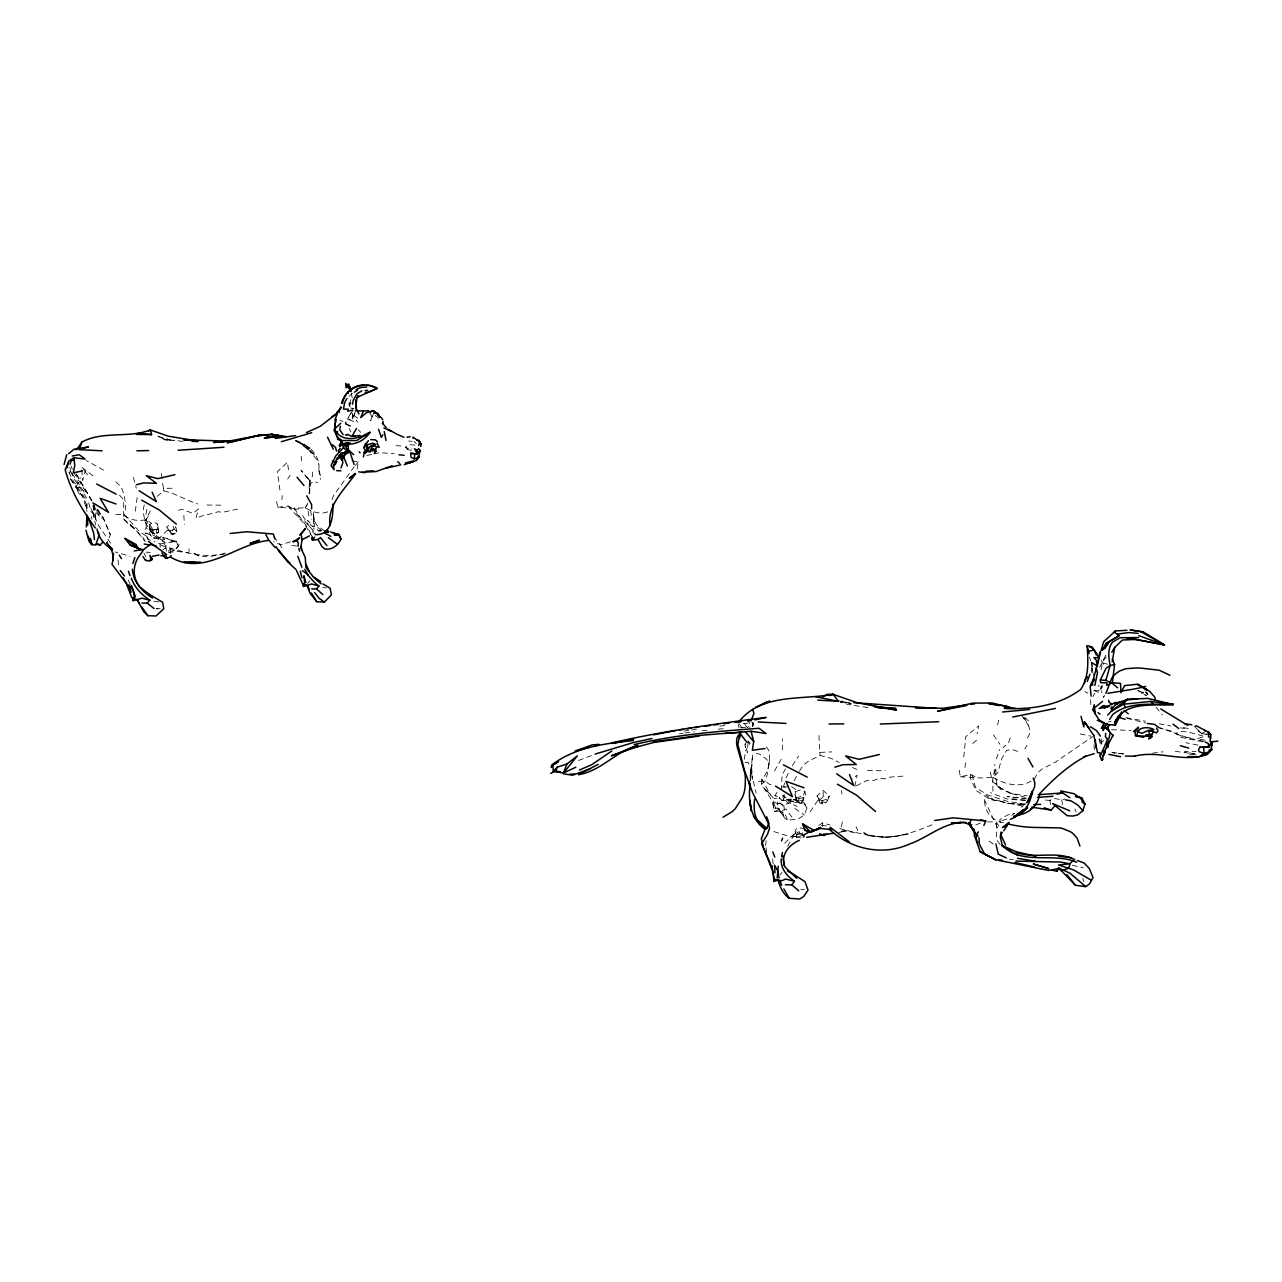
<?xml version="1.0" encoding="UTF-8"?>
<svg xmlns="http://www.w3.org/2000/svg" width="1282" height="1282" viewBox="0 0 1282 1282"><rect width="100%" height="100%" fill="white"/><g stroke="black" fill="none" stroke-linecap="round" stroke-linejoin="round"><path stroke-width="0.75" stroke-dasharray="5 3.75" d="M348.992 405.336L349.008 402.42M750.098 780.353L752.55 754.569L751.332 772.629L751.621 766.219L752.374 779.232L751.332 772.742L756.188 793.061M309.17 493.842L309.972 479.805L312.407 476.295L312.439 471.744M153.984 538.071L162.926 537.382L164.368 539.337L153.984 538.071L150.603 535.043L145.715 533.104L145.763 527.896M156.308 533.072L158.712 532.206L157.606 524.05L154.882 522.623L151.58 523.473L149.738 524.37L149.353 526.71L152.991 533.376L157.221 533.713L158.712 532.206L157.606 524.05M160.09 547.222L160.122 543.985L154.064 541.485M170.49 553.584L170.57 548.808L165.747 547.783L162.734 549.898M782.292 750.082L782.549 738.881M777.036 792.388L774.921 795.625L778.879 797.164L781.587 800.192L791.25 799.023L793.205 800.272L788.077 800L793.254 799.295L802.66 801.987L804.471 802.965L807.035 807.9L804.263 815.015L798.51 818.829L787.693 820.272L784.68 818.044L777.821 808.093L777.373 801.923M959.224 770.178L960.33 776.764L970.458 774.552L970.362 778.174L975.987 790.449L990.024 799.407L1022.459 806.041M827.483 800.641L829.31 796.01L823.108 790.401L817.083 795.85L818.445 799.423L819.999 802.981L822.435 803.974L825.768 802.772L827.483 800.641L823.22 796.763L823.108 790.401M796.106 799.872L795.064 791.699L801.346 789.696L804.824 791.507L805.801 794.952L802.099 802.003L798.926 802.692L796.106 799.872L796.41 795.561L795.064 791.699M750.483 780.594L751.188 767.357L750.21 779.744M992.909 791.138L992.765 777.261L996.242 767.662L995.521 777.052L997.524 786.219L1001.29 789.936M796.843 801.506L796.202 797.564M309.25 483.731L309.202 492.673M752.582 726.59L752.822 722.695L741.669 723.785M801.042 837.915L796.619 837.322L795.048 831.024L796.122 829.005L799.119 827.675L803.814 828.589M352.566 414.022L352.181 419.663L353.96 421.682L347.47 419.134L351.813 411.362M791.907 817.131L785.978 808.974L781.908 810.737L774.745 811.57L771.844 800.513L761.524 784.135L761.861 779.152C769.264 771.588 770.37 760.306 768.783 750.371L765.45 745.547M747.999 742.983L747.294 752.614L745.483 743.336M796.619 837.322L796.507 834.454M796.394 836.233L797.276 833.028L796.122 829.005M777.821 808.093L783.735 815.576L781.908 810.737L777.821 808.093L773.35 808.301L773.927 798.526L770.61 795L761.861 779.152M798.926 802.692L798.862 798.622L795.866 796.923L794.76 794.536M313.305 523.953L313.465 512.624M1101.559 738.929L1101.254 747.374M752.646 726.638L752.999 722.872M773.35 808.301L774.136 800.224M963.727 757.053L965.795 736.685L978.615 725.884L977.076 733.833M993.871 774.392L994.912 764.264M1091.511 672.489L1091.976 667.954M69.917 473.138L70.686 465.638M797.132 834.838L799.215 833.925L799.119 827.675M281.88 499.627L282.296 495.589M354.954 413.541L352.181 419.663L347.47 419.134L352.822 410.272L350.947 407.836L353.752 408.557L350.499 408.045M765.626 845.751L766.316 839.277M135.315 511.197L137.27 496.551M802.099 802.003L803.477 797.628L805.801 794.952M800.08 800.849L803.702 800.16L803.317 795.417L804.824 791.507M964.945 767.597L965.554 762.854M144.209 504.932C141.789 514.707 145.651 524.899 151.613 532.671L160.202 538.136L164.368 539.337M744.313 759.329L745.755 749.89M804.086 835.832L802.436 834.55L802.708 832.739M768.655 765.274L769.617 759.072M151.388 536.405L146.148 526.854L146.372 519.37L152.318 534.626L167.141 543.36M149.738 524.37L152.173 528.168L152.991 533.376M145.988 514.338L147.366 505.861M841.489 826.762L842.611 819.967M351.845 460.847L358.335 461.873L356.893 470.414M145.683 523.713L146.533 518.729L151.548 507.993M350.803 399.647L348.864 407.788M1101.126 669.653L1101.927 665.759L1100.885 662.586M996.354 758.912L999.607 749.537M1102.167 684.957L1098.85 692.488L1092.296 689.876L1098.978 690.886L1098.866 685.069M997.54 724.987L998.726 720.196M783.542 786.876L784.552 783.078M92.929 475.782L81.519 467.081L85.093 471.439L82.705 480.446L81.679 468.988M854.854 786.459L857.145 775.225L851.44 779.248M97.897 509.899L103.249 517.928L110.364 534.674L106.582 543.776M309.956 486.471L311.093 482.961L314.09 481.599L317.648 482.609M355.707 410.224L353.175 417.563L352.149 413.141M332.07 499.547L333.336 495.894L354.233 466.712M1010.2 737.871L1008.517 742.647L1003.021 747.823M373.975 412.179L370.674 420.8L372.133 416.698L371.78 412.964M1099.652 667.457L1106.126 654.429M79.596 494.451L75.782 487.593L80.349 477.721M1034.334 779.36L1037.779 772.613L1041.833 769.232L1055.727 761.893L1092.761 736.541M350.931 402.644L349.233 406.186L351.46 407.323M786.042 777.934L789.552 770.803M787.613 846.28L795.385 832.595L795.048 831.024M781.283 759.136L772.806 773.959M1092.969 696.639L1094.62 693.306M1027.411 737.887C1032.747 731.285 1027.892 722.92 1023.405 717.375M794.055 780.85L796.699 776.027M785.513 768.912L782.132 774.889L781.395 789.504M276.527 501.583L277.906 507.303L292.841 508.345L305.196 507.72L307.776 503.201M773.863 802.035L777.934 803.878L779.696 800.865M799.407 771.267L803.205 765.114L809.23 760.755L820.208 755.467L831.137 758.335L839.197 762.518M1024.783 748.928L1027.09 745.243M1102.712 686.479L1101.27 688.771L1100.998 685.437M148.263 516.63L143.792 522.207L146.533 518.729M792.34 765.642L798.51 756.092M287.649 479.067L290.229 475.205M810.08 811.907L818.445 799.423L821.97 800.849L826.81 799.103L829.31 796.01M162.926 537.382L176.019 541.325L178.422 545.795L174.544 551.18L164.16 544.626M157.974 539.578L167.477 530.075L172.733 534.69L176.884 531.838L175.762 526.822L173.743 529.482L169.737 530.972L167.477 530.075L166.692 527.206L168.663 525.396M414.919 445.191L408.75 444.533L405.449 447.178L407.772 449.597L412.099 448.956M308.93 515.909L307.904 510.236L305.196 507.72L307.279 505.012M1104.395 695.597L1103.273 697.376A80.029 44.774 -4.5 0 0 1104.235 695.966M176.115 548.6L179.752 544.017M1025.071 803.654L1019.959 808.974M1106.238 657.025L1101.735 662.554L1107.616 664.22M307.568 583.486L309.811 580.794M355.258 465.494L358.335 461.873M780.017 874.821L782.1 872.417M825.768 802.772L823.188 801.923L819.999 802.981L819.07 800.529L823.22 796.763M784.648 843.268L795.385 832.595L801.795 833.444M168.214 551.324L170.57 548.808M149.914 528.569L152.141 529.883L156.051 529.049L158.199 526.87M349.121 396.394L352.454 393.27M175.506 533.649L171.179 534.065L170.634 532.078L174.096 528.889L172.237 523.905M960.33 776.764L982.332 778.046L992.765 777.261L997.717 772.918L1001.691 758.832L1006.514 750.419L1011.851 749.489L1017.828 751.364M761.524 784.135L765.146 780.962L766.876 776.347L768.96 763.383L766.812 759.377L759.665 754.169L756.428 753.335M972.75 743.528L977.365 739.522M1103.818 740.451L1101.206 742.695L1102.296 745.291L1099.539 738.64M157.045 496.374L163.904 490.942C175.938 493.41 186.05 500.477 197.7 503.874M1011.77 815.368L1014.495 813.365L1008.069 814.743L999.864 819.551L1000.569 824.951M818.861 825.464L822.355 822.932L829.887 824.903M747.39 727.535L748.64 726.654M779.392 808.974L774.745 811.57L775.834 808.413L773.27 802.388M1195.417 727.391L1201.506 733.641L1206.17 731.061M1031.145 781.058C1019.03 788.334 1004.11 783.975 992.765 777.261M807.035 807.9L802.66 801.987L799.455 803.686L804.471 802.965M796.298 797.917L800.625 796.539L803.029 797.773M152.879 530.476L156.42 529.274L158.295 530.267M856.344 785.802L867.225 780.401L873.955 780.418L879.468 778.03L884.436 778.895L890.317 777.1L904.868 775.979M980.361 822.996L974.08 825.72L968.775 822.948M839.037 832.451L847.322 830.576L869.629 835.64L887.897 837.402L908.265 833.973C893.714 837.483 877.721 839.117 863.78 833.028L869.1 835.88L887.897 837.402M578.551 760.45L595.136 754.201M777.934 803.878L779.632 803.381L783.815 805.08L788.718 803.173L802.66 801.987M169.448 552.093L175.794 549.641C192.364 554.705 210.28 558.119 227.186 552.574M931.918 824.791C915.957 831.585 899.291 837.418 881.728 837.21M1202.692 741.829L1180.546 737.294L1175.45 733.336L1182.324 731.429L1189.183 732.198L1204.599 736.509L1197.132 738.72L1205.657 740.355M1006.658 819.054L1001.579 820.736L999.864 819.551M803.974 834.854L799.055 836.569L790.513 836.809L772.549 831.185M784.424 787.645L788.75 786.154M841.681 831.217L843.652 830.624L858.828 833.46M1108.209 722.054L1111.206 721.157M1054.461 798.462L1061.656 799.792L1064.797 798.926M327.727 511.871C319.939 514.867 311.959 511.63 305.196 507.72M224.398 554.08L208.245 556.676L198.63 555.971L194.063 553.552L195.906 554.449M160.122 543.985L176.019 541.325L178.422 545.795M290.549 541.805L280.518 544.866L273.659 541.549M366.812 455.495L372.068 454.341M373.815 453.956L379.087 452.802L394.071 453.443M745.146 762.79L747.951 762.181L749.425 765.034M798.862 798.622L803.477 797.628M841.521 831.81L847.322 830.576L836.265 827.691M1145.034 695.629L1146.909 695.261L1140.868 693.562L1143.368 692.985L1142.182 692.104L1146.124 693.786M302.616 515.556L309.587 526.742L312.215 529.21L314.459 528.777M115.861 481.808L121.149 486.888C124.931 495.637 126.453 505.541 124.642 514.995L139.209 531.373L146.885 536.405L149.257 535.956M178.519 510.156L182.525 509.451L192.941 513.409L198.422 508.97L195.954 518.232C203.245 514.819 210.889 514.435 218.148 511.694L222.187 512.367L237.523 509.146M781.876 787.1L785.209 786.523M298.69 508.874L294.283 509.579L299.299 517.447M679.46 733.849L683.162 733.256M683.851 731.061L689.636 730.195M691.559 729.907L697.344 729.041M1152.534 753.159L1163.078 751.813M685.005 732.967L694.636 731.718M719.683 726.157L725.259 725.452M277.906 507.303L288.001 506.053L292.841 508.345M313.321 514.515L314.523 526.325L312.92 526.149L307.504 520.3L311.43 525.844L315.725 527.847L318.689 530.94L322.103 530.54M773.927 798.526L777.084 798.157M702.183 730.772L709.299 730.019M176.019 541.325L171.003 541.805L176.724 541.789M718.257 729.138L723.801 728.689M1189.359 754.778L1196.202 754.233L1184.6 751.749L1196.074 751.46M758.447 781.395L765.146 780.962L768.928 784.023L774.376 785.738M740.659 727.551L750.21 727.054M818.974 735.467L819.631 752.406L831.906 751.893M75.782 487.593L80.67 487.4L83.202 490.317M162.542 483.362L163.583 488.426L174.352 488.17M168.471 552.734L176.531 551.276L188.406 552.846L186.563 552.526M182.877 441.361L165.202 439.518L157.798 436.184L171.484 440.319L164.801 439.79L157.798 436.184M987.412 821.922L996.29 821.938L1000.281 828.669M1111.542 729.714L1131.093 730.468M207.027 505.044L222.026 505.188M867.433 770.594L885.205 770.786M1009.559 859.293L1013.437 859.389M160.026 608.613L156.276 608.485L160.522 611.097M395.994 445.687L403.59 446.152M867.946 707.536L847.562 704.443L838.941 700.677M849.998 702.52L840.335 702.135L851.344 703.946L839.005 700.244M1210.753 734.65L1201.506 733.641L1197.18 728.945M164.801 439.79L174.384 440.223M318.689 530.94L321.077 531.052M115.733 514.386L123.232 514.787C129.45 520.123 138.52 521.534 146.356 519.579L151.58 523.473M1010.184 803.51L1024.847 804.519L1005.777 803.061L1010.184 803.51L993.726 799.952L985.554 794.984M291.767 545.555L299.347 546.148M793.558 836.313L801.01 836.89M408.734 441.056L412.051 441.328M1011.77 798.782L1025.087 799.968M1025.552 800.657L1006.947 798.99L990.457 792.693M1026.497 798.622L1006.963 796.555L1025.552 798.638M1201.506 733.641L1207.051 734.249M781.587 800.192L793.911 801.731L791.25 799.023M1123.433 753.832L1112.391 752.614L1123.304 753.928M800.769 889.259L804.391 889.66M1203.862 741.3L1188.11 737.935L1160.306 727.823M821.393 825.368L828.845 826.265M1111.798 752.438L1123.08 753.848M1045.407 800.048L1052.041 800.577L1050.487 799.423L1050.038 800.673L1050.791 807.083M158.856 601.947L151.677 600.938M997.524 786.219L995.858 783.142L1000.841 788.19L1011.979 793.67L1027.267 795.802M1175.29 751.316L1196.202 754.233M1197.981 745.114L1185.818 742.711M322.647 587.348L326.461 587.941M1025.263 804.183L1006.979 801.218L987.829 795.016L975.586 787.613L971.548 773.254M150.315 552.638L146.725 552.013L148.007 556.164M1190.433 738.015L1182.597 736.653L1175.45 733.336M1126.029 717.616L1145.515 721.253M1159.168 723.817L1170.867 725.997M1180.626 727.823L1184.52 728.545M145.715 533.104L147.19 533.392M799.215 833.925L802.436 834.55M1183.366 727.551L1189.872 728.865M1080.245 733.945L1090.966 736.172M407.772 449.597L411.137 450.351M1127.086 718.353L1145.579 723.016M1072.297 865.238L1083.274 867.802M793.911 801.731L790.097 800.769L783.238 795.673L791.042 803.59L797.164 806.458M1158.447 727.711L1172.181 731.429M774.921 795.625L777.469 796.298M988.037 797.821L1004.848 802.308M1011.979 793.67L1026.802 797.741M121.373 553.696L129.979 556.468M115.14 551.965L117.928 552.75M161.083 545.411L175.794 549.641M1003.469 822.82C992.108 820.929 983.566 811.041 984.8 799.247M794.824 808.445L804.263 815.015M779.392 809.615L780.033 811.282L784.68 813.108L787.693 820.272M1137.487 690.533L1143.368 692.985L1138.336 690.678M167.621 538.873L173.551 541.389M793.254 799.295L798.814 801.667M852.466 767.533L856.905 769.424M970.458 774.552L977.044 777.597M296.142 440.543C308.417 444.742 320.019 454.725 318.962 468.747M339.938 420.063L342.951 421.522M295.549 440.655L298.61 442.162L295.02 440.399M316.093 534.257L313.129 532.783L312.215 529.21M1084.844 691.591L1087.985 693.161M379.071 418.349L373.927 414.487M405.449 447.178L408.461 448.7M295.357 440.72L308.786 448.892L315.276 455.703L300.421 443.444L308.786 448.892L305.949 446.697L317.263 460.174L318.946 464.453M1010.264 793.542L1000.665 788.142L992.54 781.635L990.201 771.347M162.269 541.036L165.266 542.783M103.666 470.173L86.263 460.558M863.908 832.595L869.1 835.88M989.063 841.2L994.063 844.405M353.415 415.304L358.063 418.397M786.411 801.635L788.718 803.173M194.944 553.504L198.63 555.971M791.603 786.651L797.228 790.609M174.096 528.889L176.884 531.838M169.737 530.972L172.733 534.69M1198.045 730.788L1200.641 732.679M288.001 506.053L304.379 523.905L312.375 536.966M150.315 540.491L147.686 538.376L145.042 532.815M123.425 518.809L135.78 529.354L129.658 525.251L123.425 518.809L123.729 504.195L122.367 498.281L118.457 494.051M317.84 527.431L321.67 530.652M324.634 531.052L317.071 525.428L313.737 520.059L314.186 521.71L314.01 516.069M1024.671 717.567L1028.629 720.997L1025.151 717.904M166.692 527.206L170.634 532.078M145.315 541.421L142.655 537.046L128.889 523.649M747.727 740.884L750.339 743.336M414.118 441.312L416.265 443.732M783.11 806.106L779.873 802.949L779.248 797.42M358.175 429.758L360.771 432.371M747.262 727.519L743.448 722.279M313.625 531.213L302.504 518.409M1145.771 692.312L1147.807 694.62L1146.973 691.799M138.007 532.671L144.754 541.116M273.595 536.821L280.518 544.866L282.649 551.404M1156.011 707.279L1162.502 714.907M149.353 526.71L151.901 529.819M152.141 529.883L154.529 534.29M817.083 795.85L819.887 800.785M739.169 724.042L742.15 727.936M1145.755 691.927L1147.807 694.62L1145.275 690.389M356.124 420.015L357.662 422.163M1000.152 844.662L996.739 839.886L996.29 821.938M85.093 471.439L87.496 474.805M96.951 509.098L103.249 517.928L110.364 534.674M780.033 811.282L784.68 818.044M70.59 479.164L83.17 497.608L87.032 511.358M993.486 734.874L999.944 744.345M70.43 478.683L83.907 498.442L87.545 507.015M1021.61 715.212L1028.26 725.131M85.173 498.602L71.952 478.875L67.626 469.388M369.536 412.756L372.133 416.698L370.434 412.051M71.984 473.154L85.173 493.81M86.663 498.041L73.715 478.218L68.94 467.289M110.685 543.248L98.137 524.755L90.621 507.576M1145.996 691.799L1147.807 694.62M92.48 502.656L100.14 517.095L94.131 510.557L93.137 505.813M73.747 472.497L86.647 493.25M1100.95 660.118L1104.523 665.807M76.231 474.228L91.711 501.118M76.151 473.683L92.801 501.935M149.433 528.969L151.613 532.671M747.278 719.186L750.723 725.404M143.904 553.023L146.004 556.885M97.817 510.204L102.239 518.857M349.281 428.508L350.964 431.954M310.869 534.306C306.831 523.393 296.943 515.989 293.386 504.98M795.866 796.923L796.987 799.247M984.256 799.551L998.181 829.23M128.248 580.105L130.299 584.48M795.385 832.595L796.747 835.576M856.039 826.73L857.818 830.608M1074.877 809.07L1076.223 812.035M821.97 800.849L822.435 803.974M748.143 741.06L749.601 744.489M754.024 725.532L752.822 722.695L753.896 726.557M94.243 516.021L92.096 510.204L95.669 524.963M70.959 465.879L72.353 469.196M1082.713 878.186L1083.931 881.567M146.885 536.405L148.087 539.898M94.163 505.188L95.781 510.268M91.198 516.486L92.048 519.226M1092.312 670.502L1091.783 667.858L1093.931 675.39M88.682 502.8L91.359 512.447M1099.011 739.169L1101.046 746.541M1089.588 657.009L1090.597 660.791M133.408 477.481L136.277 488.154M320.452 475.574L318.545 468.347L320.468 479.404M157.221 533.713L156.051 529.049M165.747 547.783L166.612 551.164M310.725 510.444L311.734 519.242M1091.783 667.858L1092.873 672.842M92.977 505.909L96.15 520.668L94.067 506.454M782.725 795.096L783.847 800.465M157.75 527.944L158.151 529.947M1061.656 799.792L1062.698 804.936M819.631 752.406L820.208 755.467M351.348 393.205L352.213 397.885M784.071 794.487L784.76 798.285M738.464 724.49L739.057 727.968M744.874 744.073L745.419 747.614L745.387 743.768M765.915 847.642L766.78 853.315M86.391 506.182L86.198 504.98L86.888 511.742M841.457 790.449L841.97 794.151M288.498 469.837L287.456 462.273L277.441 471.632L279.957 490.397M117.944 559.865L118.954 567.445M301.094 456.248L301.703 460.879M772.533 859.004L773.286 864.837M163.583 488.426L163.904 490.942M783.815 805.08L784.68 813.108M161.532 473.587L162.141 479.452M309.972 479.805L309.715 494.772M822.355 822.932L822.691 826.65M1093.979 744.922L1094.379 750.419M818.926 798.269L819.07 800.529M188.967 548.84L189.111 551.532M183.871 515.38L184.32 524.386M1090.629 699.748L1090.87 706.638M1101.751 690.613L1101.767 692.52M87.048 503.746L87.048 511.486M750.611 772.405L750.098 776.459L752.069 764.088L750.611 772.405M303.802 444.614L298.914 441.857L310.116 448.347L303.802 444.614M770.081 794.087L764.104 788.222L770.081 794.087M308.433 478.955L300.998 470.222L310.148 481.535L308.433 478.955"/><path stroke-width="1.5" d="M782.949 856.056L784.087 865.494M750.162 783.494C748.079 800.24 750.002 818.829 765.017 829.294L761.3 838.765L763.479 846.953M1119.394 702.392L1114.891 702.616L1115.516 705.084M754.681 799.183C752.903 810.304 754.954 823.781 766.748 828.476L768.88 822.579M382.998 423.829L383.078 421.441M298.129 546.244L298.257 542.799L296.895 540.732L292.825 541.789L299.684 537.815L296.895 540.732M749.345 781.475L750.002 789.872L749.473 783.158M1211.923 745.243L1212.051 742.743L1209.984 741.349M86.968 515.124L86.327 526.934M777.196 878.042L778.238 866.167M345.755 422.211L345.659 423.861L350.146 426.041M739.874 737.743L740.243 731.605M772.79 873.843L772.052 865.751M336.092 432.194L335.964 434.021L338.416 438.797L340.579 440.255L340.948 442.755C351.556 446.825 363.992 441.809 369.953 432.371C360.514 437.867 346.06 442.482 337.278 433.396L337.567 431.425M412.932 438.156L413.012 437.21L417.884 440.511M1105.725 733.384L1105.404 736.717L1107.552 739.474L1100.212 756.188L1101.591 760.306L1104.731 752.117L1103.93 754.89M414.262 458.828L414.775 453.956L410.641 453.299L411.089 457.353L414.262 458.828L417.419 457.786L419.102 454.79L420.224 450.543L418.669 448.716L417.003 450.19L417.307 453.732L414.775 453.956L417.307 453.732L420.224 450.543L417.836 452.61M334.842 426.281L334.378 430.656L335.932 434.005L334.842 426.281L335.852 419.022L334.378 430.656L335.788 432.082M1107.103 743.256L1106.59 747.839L1113.129 734.971M112.736 560.442L113.553 553.343M1112.263 658.74L1114.555 664.541L1112.343 683.338L1105.837 680.422L1100.325 679.925L1100.741 682.649L1106.831 682.841L1106.751 685.437L1110.677 683.418M1209.391 744.778L1212.051 742.743L1211.426 747.871L1209.359 751.717L1204.119 753.351L1199.167 751.733L1198.462 749.714L1200.497 746.621M340.339 426.217L339.874 429.967L343.095 434.646M1210.16 735.996L1210.224 740.499M785.369 884.772L791.811 884.852L794.503 881.215L785.513 879.051L781.828 880.75L778.062 880.029L773.879 881.423C774.392 867.802 766.283 856.072 761.604 843.86L767.437 834.358L769.537 828.509L768.671 823.877L752.742 793.013L744.377 770.162L737.887 744.505L739.938 733.192L747.053 742.582M1089.075 728.176L1084.46 721.878L1083.803 726.926L1081.014 716.285M311.718 588.951L316.574 588.919L318.946 586.002L311.67 583.951L303.417 586.451L303.818 583.518M1092.12 666.592L1091.527 662.473L1097.552 666.079L1096.126 660.038L1093.899 657.57L1099.331 657.826L1094.075 650.15L1089.844 646.08L1087.152 645.84C1088.049 661.063 1089.363 676.207 1080.758 689.428C1059.012 705.677 1030.872 709.747 1004.335 708.465M1052.202 870.206L1056.993 871.279L1057.346 868.843L1048.564 870.446L995.649 859.757L980.233 851.745L976.403 841.12L976.227 834.903L968.775 822.948L974.48 830.864L973.967 831.585L969.641 824.39M1001.034 832.018L1000.313 837.034L1002.268 845.271C1022.01 866.023 1052.971 851.889 1076.656 862.257M810.32 832.355L813.397 830.095L802.58 823.893L804.92 830.127L810.32 832.355L820.336 827.499L820.528 828.428L832.098 829.694L829.182 829.166C850.751 849.261 882.401 856.328 909.611 844.005C928.537 837.418 944.994 821.105 965.955 822.531M653.211 741.941L698.514 735.483L751.092 731.285L753.72 741.573L752.358 750.242L764.953 748.576M363.431 456.889L364.232 451.761L365.274 453.395L366.396 451.376L367.053 444.806L372.918 443.203L375.77 444.469L371.524 445.415L368.03 448.299L368.094 449.918L368.992 448.299M1130.788 630.071L1143.24 631.93L1164.473 644.926L1135.74 639.462L1122.407 640.006L1114.683 647.378L1112.215 661.736M309.571 535.844L302.103 539.674L300.725 547.686L305.276 557.558L305.901 567.413L313.433 577.012L321.205 583.855M364.473 447.931L365.899 443.284L363.751 447.514L365.658 451.649L365.274 453.395M1106.895 723.529L1105.212 727.07L1110.132 732.439L1109.138 738.047L1107.552 739.474M64.1 464.485L66.664 454.677M1099.924 651.945L1097.072 666.4M342.566 403.397C344.554 388.013 364.296 380.45 377.212 388.35L356.348 397.724M781.571 856.713L782.389 852.546M1084.364 683.498L1085.037 680.053L1087.505 676.88M141.998 603.117L147.19 603.085L149.834 600.168L141.917 598.197L133.184 600.681L133.777 597.765M352.47 404.215L353.319 400.112L356.877 393.862L361.764 390.898M315.18 534.578C331.493 535.78 333.336 515.909 332.855 504.098M1100.661 651.929L1093.097 680.149M418.733 445.623L419.695 441.633L418.461 440.079M339.842 457.434L340.932 452.995L346.044 453.059L341.845 459.998L339.842 457.434L348.736 452.434L348.191 449.437M1089.972 674.236L1087.296 681.399M95.829 544.594L98.986 535.748L98.538 532.318M1095.309 713.994L1092.921 709.747L1094.203 704.747L1095.309 713.994L1099.139 720.083L1104.09 723.048L1101.398 728.48L1104.171 725.163L1103.033 730.548L1105.212 727.07L1107.295 728.641L1108.369 725.259M66.904 467.802L68.795 461.071L73.907 457.754L85.141 459.068L79.34 454.757L72.225 456.007M1105.837 680.422L1110.196 665.438C1108.545 657.794 1107.392 648.9 1112.391 642.218L1120.164 637.715L1138.528 637.571M1104.235 753.816L1105.276 750.21M334.762 464.773L335.435 462.482L333.48 465.799L334.073 469.725L331.044 465.59L335.628 456.12L343.528 447.546L342.55 444.261L339.602 446.713L342.102 442.835L339.233 445.367L342.102 441.104M1101.142 650.343L1103.674 641.753L1115.372 630.952L1126.926 630.295M1143.816 737.358L1136.605 735.884L1137.823 731.718L1140.259 728.961C1144.554 727.038 1149.858 727.231 1153.96 729.602L1148.111 730.452L1141.893 733.304L1137.823 731.718M1069.701 810.801L1052.634 803.574L1067.137 815.673L1072.585 816.057L1077.569 814.999L1082.905 810.657L1084.925 804.135L1081.848 797.949L1075.55 796.41L1081.848 797.949M969.785 823.525L970.939 819.807M79.692 447.979L81.904 442.018C103.089 430.672 128.296 438.428 150.363 429.967L168.343 436.2L197.925 441.04L183.47 439.694L234.157 441.345M132.879 563.519L134.85 557.59M1102.744 756.268L1106.687 746.493M70.013 464.164L71.087 461.055L74.292 459.309M333.48 465.799L337.246 457.898M1077.489 860.543L1084.171 863.058L1089.251 868.379L1093.065 877.641L1089.476 883.907L1085.758 886.631L1075.438 885.269L1058.74 867.93L1056.993 871.279M341.012 468.01L342.791 463.139L342.278 457.466M340.868 406.843L338.785 411.554M334.89 420.111L337.567 412.932L320.18 426.329L306.51 432.531M575.842 767.197L563.471 773.03L577.301 755.915L566.932 763.976L563.471 773.03L553.343 771.299L552.911 764.857L558.471 761.476L555.571 763.88M1094.844 685.485L1097.44 672.89L1096.254 667.778M781.523 840.848L782.581 838.188M1117.904 718.305L1115.228 725.035L1109.555 724.683M368.511 410.625L363.367 411.057L360.739 417.628L366.364 412.724L373.334 410.593L379.216 415.368M376.571 450.96L374.504 453.027L376.475 446.617L379.216 447.45L377.068 442.915M983.887 825.416L985.762 820.961L980.409 819.839M1006.691 826.073L1002.348 827.531L1009.222 822.259L1003.758 830.88M68.17 462.802L65.19 469.709C70.814 490.974 82.385 510.38 95.285 527.992M151.484 557.494L152.125 559.401L151.02 560.346L146.597 560.827L145.844 559.817M341.477 403.237C344.505 393.318 353.415 384.199 364.409 385.209M803.445 837.226L804.086 835.832M374.504 453.027L375.113 451.697M348.736 452.434L348.143 445.799L349.121 443.7M1121.638 712.023L1114.619 722.359L1115.228 725.035L1121.782 712.632M404.343 464.613L416.506 460.462L419.454 456.36M1100.325 679.925L1106.013 668.339L1110.196 665.438L1114.555 664.541M1030.071 797.035L1034.622 786.827L1034.798 782.677L1033.212 778.174M1120.26 715.901L1121.958 712.488M335.451 464.052L336.878 461.28M1032.555 792.661L1026.946 802.82L1032.347 791.074C1030.952 800.721 1026.722 811.202 1016.834 814.711L1023.677 809.455L1014.895 817.179L1010.264 819.406M1119.09 635.696L1106.062 643.324L1102.248 650.375L1109.122 641.929L1119.09 635.696L1114.202 632.074L1115.372 630.952M566.932 763.976L557.366 767.101L555.058 771.363L560.25 771.764M1151.749 734.426L1150.803 737.551L1148.784 738.736L1153.479 731.798L1156.476 732.887L1157.966 730.852L1156.492 728.08M1106.975 744.505L1109.299 740.339M382.821 434.758L381.315 437.418L378.575 429.294M352.262 435.784L356.492 428.492M335.724 427.948L340.804 423.156M346.989 398.446L344.826 402.099L343.416 409.102L348.239 409.182L347.694 411.169L352.742 410.144M1111.814 652.234L1114.683 647.378M1110.837 708.609L1111.975 706.719M78.859 447.017L81.904 442.018M312.023 537.767L312.423 540.171L318.064 539.498L322.054 546.821L324.859 549C331.99 550.202 338.304 545.347 340.932 538.953L339.249 534.882L333.512 532.767M1127.359 698.866L1123.529 704.219L1111.318 711.238L1107.696 715.084M370.37 451.969L366.396 451.376L372.886 450.639L373.975 448.988M1109.667 719.394L1112.744 714.459C1129.746 701.046 1153.031 704.763 1173.254 704.459L1147.438 698.353M552.911 764.857L551.228 767.469L551.885 764.841C575.314 747.198 604.96 743.448 633.244 740.579M1104.747 648.756L1109.122 641.929L1106.062 643.324M336.797 412.339L341.332 407.532M1114.619 722.359C1125.484 700.581 1153.479 706.206 1173.254 704.459L1161.812 702.744M365.674 444.566L368.367 440.639M1212.051 742.743L1208.734 747.31L1199.567 747.246M1000.553 834.806L1002.3 832.435M314.667 537.158L312.423 540.171L312.375 536.966M85.91 530.219C87.849 535.043 88.234 546.885 96.07 544.69M1091.719 683.578L1094.363 680.101L1093.883 678.803L1090.79 684.268L1091.607 685.373L1092.969 684.3M355.531 473.651C345.082 489.067 326.862 505.076 330.083 525.235M1106.398 728.737L1109.523 725.051M338.592 458.059L341.941 453.764L338.961 455.735L337.679 459.196L339.81 455.158L348.031 450.399L348.239 452.113L344.842 452.097M1134.346 756.268C1158.752 749.601 1183.735 763.431 1207.404 754.313L1212.259 749.217M1095.645 706.895L1102.552 701.398M1135.355 736.092L1135.195 732.182L1138.176 728.577M370.434 412.051L373.334 410.593M978.422 831.89L977.092 833.46L977.894 836.505M1031.657 807.195L1051.176 810.064L1054.605 806.058M1072.794 860.51L1069.973 863.796L1068.627 868.234L1063.371 870.029L1058.259 867.946L1061.961 871.359M97.448 544.61L100.317 544.882L102.672 542.174M76.151 449.838L80.734 444.662M1016.177 815.144C1028.1 814.695 1038.404 805.417 1039.782 793.542C1053.355 779.2 1068.643 765.13 1086.447 755.947M299.7 535.075L305.485 528.344L301.078 534.338L302.103 539.674M171.323 555.555L169.689 557.285L165.474 558.375L161.772 552.911M340.211 448.476L338.224 450.575L338.785 452.402M553.343 771.299L557.366 767.101M877.946 707.888L895.942 708.529L874.276 706.526L896.535 710.052L857.37 702.808L833.22 694.331C800.721 700.26 760.563 692.937 738.16 722.744M348.111 385.786L346.044 387.741L345.723 383.382L351.06 391.651M741.092 732.471L738.64 735.083A27.627 15.256 0.7 0 0 736.701 739.297L736.637 743.688A114.707 63.09 -0.9 0 0 737.342 747.39L744.81 773.142A134.786 72.497 3.5 0 1 745.403 779.216L745.195 785.578A154.161 82.753 3.8 0 1 744.393 791.379L744.025 792.789A90.974 48.716 2.7 0 1 741.957 798.157L735.307 808.589A49.549 26.281 2.1 0 1 731.846 811.843L723.064 817.211M1151.22 734.842L1150.034 735.932L1145.996 735.307L1149.89 734.153L1145.996 735.307M1101.863 760.354L1103.193 759.152M1138.448 727.07L1133.512 731.429L1135.195 732.182M355.13 473.491L349.345 478.298L355.05 474.436M334.362 415.128L331.509 417.467L337.214 413.285M318.064 539.498L320.452 537.543L326.894 545.587M68.619 453.668L74.164 449.149L88.506 446.985L83.218 448.203M339.97 454.677L341.349 453.556M413.381 460.895L405.481 462.898M365.658 435.736L369.953 432.371L363.864 435.543M296.607 570.794L302.376 583.326L306.911 585.409L310.18 593.454L316.814 601.755L324.442 602.075L331.461 594.784L330.131 588.23L322.968 583.919M1126.141 699.94L1111.318 711.238C1114.699 700.453 1128.016 699.347 1137.551 699.171M373.35 450.014L370.819 449.79L371.78 446.713L374.216 444.934M342.55 444.261L344.746 445.735L347.678 443.684M611.835 750.98L591.675 764.729L579.368 770.049M369.953 432.371L356.588 440.559L341.813 440.527L336.477 436.537M1116.943 704.171L1120.051 702.071M1109.09 706.606L1103.449 705.629L1099.155 708.465L1107.584 707.055M799.279 840.351C788.847 844.822 780.017 855.302 785.049 867.033L796.715 878.33M1030.472 809.054L1033.548 807.051M371.812 449.245L373.014 448.476L370.819 449.79M347.935 384.392L348.64 383.959L351.172 390.529M148.52 431.121L150.363 429.967L151.58 434.614L136.341 434.374M354.361 392.18L357.454 390.321M149.545 560.939L152.125 559.401L150.555 556.612M637.539 746.701L611.354 755.819L637.907 745.419C615.857 751.124 601.13 771.123 578.486 774.681L598.197 764.328M1148.784 738.736L1152.39 736.685M819.615 833.829L823.909 835.527L826.586 834.021M1015.681 816.153L1021.225 813.044L1014.126 817.003L1020.921 813.846L1027.603 807.452L1019.591 814.647L1014.11 816.442M804.022 834.774L810.224 831.313M822.836 696.799L827.403 694.315L833.22 694.331L838.38 701.334L817.804 700.116M371.78 446.713L373.639 445.719L375.642 446.328M372.886 450.639L375.754 449.117M550.715 773.415L556.773 770.274M1194.888 726.461L1196.25 725.772L1204.727 730.195M765.017 829.294L766.748 828.476L753.463 816.281M356.059 389.68L360.659 387.501L366.764 387.036M820.336 827.499L810.352 832.098L804.92 830.127M392.18 465.751L376.075 471.552L362.357 472.241M1017.924 814.294L1022.042 812.484L1019.591 814.647L1020.921 813.846L1014.014 816.41M1202.051 755.531L1199.487 756.652L1187.741 756.668M348.367 442.947L343.624 443.732L350.258 442.931M1091.607 685.373L1090.117 685.95L1091.078 696.142M1114.891 702.616L1104.587 707.968L1103.449 705.629M590.441 768.719L572.573 775.225L563.471 773.847M1152.358 734.73L1148.207 736.237L1136.605 735.884M820.528 828.428L810.352 832.098L802.58 823.893M1107.872 693.306L1127.936 690.053A84.42 47.755 -6.4 0 0 1140.996 687.553L1145.707 686.415M250.407 543.472L259.445 540.267M250.262 543.36L259.108 540.219M829.55 695.613L833.22 694.331M311.718 432.707L281.303 441.713M417.804 457.61L419.038 457.225M385.449 468.379L400.769 464.805M834.838 767.197L842.963 764.713L856.296 764.521L845.559 755.883L859.132 759.313L879.42 754.489M1083.691 756.877L1094.251 753.64M415.945 458.892L417.387 458.475M409.295 462.914L413.269 461.744M587.877 747.646L575.105 751.092L591.98 744.938L598.918 744.345M595.185 745.675L598.822 744.682M344.746 445.735L348.143 445.799M636.369 747.069L654.285 742.358L699.075 736.108M595.313 754.024L633.468 742.518L651.977 738.496M136.389 484.724L143.76 482.897L156.388 483.33L146.356 475.718L157.846 478.651L174.945 474.693M595.265 745.467L598.854 744.618M360.13 435.351L353.992 436.281M1055.358 708.449L1012.748 717.023M754.906 719.923L766.107 717.407C714.33 724.106 662.586 731.173 611.674 742.887M634.189 744.602C675.101 734.73 717.199 731.381 759.024 728.288L766.075 733.496L751.092 731.285M1057.137 794.103L1062.634 792.933L1069.829 797.708M82.401 470.927L73.218 472.834L74.773 465.783L73.907 457.754M653.5 734.826L675.502 730.596M612.492 743.464L633.629 739.297M966.756 705.469L937.543 711.222L972.734 703.113L992.348 703.017L1010.248 707.664L1004.832 706.622M152.494 556.276L159 555.026M1088.098 651.288L1094.075 650.15M134.209 550.94L142.655 549.401M275.342 438.46L295.693 435.56M406.939 437.258L410.16 436.745M679.364 729.987L683.242 729.394M687.12 728.801L690.998 728.192M694.86 727.599L698.738 726.99M833.845 833.172L806.602 837.322M1202.837 746.781L1208.734 747.31L1208.269 743.464L1205.064 741.974M1038.228 794.712L1062.634 792.933L1060.679 790.898L1073.771 793.638L1080.037 797.708M275.694 436.425L264.188 438.107L282.312 436.184L266.88 436.457L270.694 436.537M1002.556 711.975L1029.654 709.491M934.61 820.496L953.215 817.82L985.762 820.961M1117.567 634.109L1128.593 632.571L1138.192 633.324M966.628 705.004L942.879 708.257L915.428 707.648L928.617 708.369M970.586 704.459L974.544 703.93M1208.894 750.323L1211.666 749.954M704.507 726.237L710.292 725.468M714.138 724.971L717.984 724.458M723.753 723.689L729.442 723.064M735.115 722.423L740.788 721.782M340.932 538.953L338.464 534.386L334.185 534.85L339.249 534.882M230.135 533.456L247.025 531.758L273.354 534.033L274.973 539.049M747.71 721.109L751.172 720.772L753.912 713.465L752.662 709.267M223.981 447.258L178.086 450.27M1037.475 797.452L1053.051 796.25M268.114 540.507C235.503 544.097 205.104 576.836 170.875 557.317M960.891 822.403L951.372 823.14L964.064 822.467L969.849 824.55M1167.485 704.074L1173.254 704.459L1150.595 701.43L1123.529 704.219L1125.227 706.943M365.13 390.561L367.726 390.385M725.115 733.384L741.573 732.31M1128.224 699.139L1146.941 698.466M223.372 441.857L213.533 442.45L229.494 441.008L260.903 434.999L266.464 435.207M227.315 441.617L233.212 441.248L217.603 441.841L223.244 441.777M365.915 471.215L373.559 470.815M938.728 721.718L880.333 724.042M365.194 392.452L368.367 392.308L377.212 388.35L369.697 385.449L365.979 385.321M200.649 562.157L183.775 562.365L195.12 562.157M1033.725 804.599L1040.696 804.359M1201.538 754.505L1207.404 754.313M136.886 450.815L148.696 450.543M336.06 534.45L338.464 534.386M410.641 453.299L417.307 453.732L414.551 448.748L417.003 450.19M1210.689 741.653L1213.525 741.573A28.541 14.999 -6.8 0 0 1217.9 741.14M569.673 774.152L574.64 774.088M160.827 555.779L164.032 555.763M829.085 723.977L843.812 723.881M79.051 449.662L102.015 450.783M192.348 441.393L198.021 441.425L192.252 441.12M1015.985 861.103L1060.39 862.049L1069.973 863.796L1058.579 864.997L1073.739 870.013L1090.87 879.981M261.897 435.592L257.986 435.56L227.411 442.803L260.903 434.999L257.986 435.56L271.287 434.261L286.014 436.585M275.534 435.688L279.428 435.72L271.287 434.261L280.502 436.329M352.294 436.136L355.354 436.184M758.159 721.958L785.978 723.433M1125.34 756.06L1135.243 756.204M1089.716 647.025L1092.328 647.122L1097.873 655.919M106.582 542.655C112.287 548.359 114.499 556.564 111.983 564.288L126.245 583.326L131.822 597.636L137.014 599.623L143.84 611.818L147.911 615.697L156.019 615.969L163.776 608.742L162.606 602.252L146.292 592.492M275.726 435.576L279.428 435.72M351.108 436.2L347.358 434.326M336.637 470.638L340.852 470.831M853.876 702.68L935.924 708.321M370.802 439.598L375.241 439.854L377.341 441.409M89.147 540.732L92.144 544.578M363.367 411.057L355.386 410.528M1130.131 629.863L1143.24 631.93M778.062 880.029C780.001 887.048 783.062 894.003 789.247 898.297L799.712 899.003L803.654 896.567L808.029 890.061L805 881.663L789.68 871.84M1126.99 638.837L1136.333 639.51L1164.473 644.926L1140.9 631.786M398.958 454.79L404.231 455.318M138.664 433.188L151.58 434.614M1185.113 723.961L1191.875 724.715M1058.499 856.232L1071.464 857.706M1147.342 723.465L1154.377 724.298L1159.072 727.679M1006.947 706.094L988.582 703.514L999.415 705.581M358.752 471.824L364.729 472.721M1017.491 858.315L1035.119 861.151M324.715 531.677L328.336 532.302L326.878 530.299L328.865 531.645M1016.161 852.45C1035.071 859.357 1057.009 850.303 1074.845 859.677M1015.953 708.465L1004.03 706.638L1009.463 708.081M998.502 859.613L1002.364 860.302M374.777 413.092L377.196 413.541L379.36 415.833L377.837 415.336M1108.914 754.361L1120.58 756.684M1065.438 799.792L1071.159 800.93L1077.89 805.128L1082.905 810.657M815.368 696.671L838.38 701.334M345.371 434.838L346.861 435.143M144.193 544.001L149.77 545.026L150.972 543.969L144.065 549.161L138.119 557.622C132.719 566.58 132.815 577.717 139.241 586.114M1014.895 862.514L1034.654 867.065M1035.92 856.296L1016.273 851.729L1001.947 845.447M1007.364 823.861L1013.854 825.239A106.278 55.687 -4 0 0 1017.587 825.88L1018.805 826.073A71.6 37.114 -3.7 0 0 1033.308 827.419L1059.541 827.9A15.64 7.836 -3.4 0 1 1062.441 828.46L1070.198 831.649A30.56 15.24 -3.3 0 1 1072.938 833.444L1077.152 838.22L1079.957 846.12M374.28 412.932L375.69 413.285M774.168 879.244L777.485 880.141M1102.36 751.076L1104.924 751.781M1180.305 745.707L1188.751 748.079M1048.243 868.283L1033.324 864.02L1048.804 868.779M332.358 461.2L334.826 461.921M1117.728 717.023L1125.163 719.282M1109.395 724.875L1103.722 723.144L1099.139 720.083M151.052 544.465L156.548 546.18M346.076 443.396L347.71 443.925M1044.109 807.772L1051.176 810.064M740.387 720.66L741.477 721.029M1137.374 684.636L1147.406 689.78M324.634 531.052L328.336 532.302M804.118 787.789L785.946 781.315L792.484 796.715L775.514 786.106M116.005 504.002L100.124 498.313L108.537 512.383L93.41 503.121M1159.12 642.987L1164.473 644.926L1138.769 635.632M130.043 544.962L141.228 549.641L130.043 544.962L124.963 538.44L136.1 544.497L137.831 547.991L124.963 538.44M324.731 533.12L330.932 536.389M1097.248 720.292L1104.09 723.048M337.422 439.181L340.547 440.463M1204.711 730.339L1208.493 731.894L1210.753 734.65L1210.833 738.432M375.322 412.019L373.366 411.185L378.302 414.342M396.01 433.845L403.942 437.242M96.983 543.632L100.317 544.882M328.336 537.671L337.599 544.401M383.895 427.964L391.298 431.361M1006.338 857.898L998.245 854.149L995.874 843.86M330.74 531.854L334.281 533.584M1063.371 870.029L1070.149 873.363L1085.758 886.631M1112.391 704.139L1109.267 702.568L1108.593 700.276M783.35 764.841L807.227 777.164M980.233 851.745L995.649 859.757L984.752 854.197L979.32 844.101L979.015 837.803M96.647 484.035L116.117 494.131M387.805 429.166L395.513 433.396M419.486 443.428L421.105 444.469L419.695 441.633L416.89 440.014M141.693 500.188L159.321 510.012L176.355 524.13M1160.771 708.962L1187.805 725.452M1209.198 733.769L1210.753 734.65L1207.692 732.262M837.45 784.247L856.632 795.225L875.526 811.522M1001.771 845.655L1017.924 855.527M338.416 438.797L340.868 440.335M1097.953 712.696L1100.132 714.09M357.694 395.529L358.848 396.266L356.845 398.365L355.771 407.756L358.976 413.974M139.081 490.702L156.404 501.695L152.125 492.224M1090.469 726.75L1096.639 730.708L1100.421 736.124M112.175 549.257C104.387 545.299 98.586 537.639 97.031 529.033M315.548 578.198L320.66 581.563M787.388 870.782L789.648 872.305M836.713 773.831L853.684 785.465L849.485 774.504M313.449 576.98L320.42 582.685M324.442 602.075L319.17 598.39L314.667 592.621M148.424 541.405L166.596 554.529M302.344 570.714C309.106 574.528 312.375 581.82 318.946 586.002M1081.992 801.955L1084.925 804.135L1081.014 798.99M152.43 598.037C142.19 591.579 133.2 581.82 132.35 569.224M1172.982 724.122L1178.815 728.529M149.834 600.168C141.645 594.88 134.642 587.509 131.325 578.198M147.19 603.085L154.112 608.581M830.127 827.227L849.277 841.841M1142.15 686.96L1146.557 690.405M332.15 444.662L335.499 447.29L336.445 450.96M1124.202 710.565L1128.24 713.77M794.503 881.215C787.004 876.231 780.418 868.491 781.203 858.908M397.692 461.776L399.808 463.523M1117.68 687.857L1111.638 682.713L1120.532 683.402L1120.933 692.681L1124.57 685.63L1137.983 684.155L1149.794 691.463L1154.778 697.216L1155.354 700.18M152.189 596.819L140.443 587.444M791.811 884.852L798.766 890.83M1169.905 675.261L1159.281 670.23L1140.659 668.098A88.843 47.835 -5.6 0 0 1134.778 668.05L1125.772 668.723L1119.907 670.887A29.678 16.313 -6.3 0 0 1111.606 678.547L1106.478 692.056A80.029 44.774 -4.5 0 1 1105.837 693.322M275.245 547.67L268.355 539.562L265.967 534.658M296.126 569.673L287.344 561.548L278.755 549.946M316.574 588.919L322.824 594.56M377.549 414.903L380.177 417.243L376.828 412.98M109.531 546.388L112.271 548.936M1150.595 701.43L1153.335 703.978M353.624 454.645L349.409 450.671L354.104 464.405M1092.921 709.747L1094.7 711.51M107.624 545.475L112.528 550.363M343.528 447.546L346.316 450.479M382.324 423.268L386.202 427.451M147.911 615.697L141.901 607.123M1110.132 732.439L1113.209 735.868M968.343 823.909L974.48 830.864M359.168 451.809L360.114 452.867M290.197 563.391L279.54 552.205L276.079 546.757M1066.896 874.596L1075.438 885.269M745.499 731.974L753.72 741.573M142.943 556.58L145.539 560.522M297.039 477.257L303.946 485.493M316.814 601.755L311.462 593.021M120.284 570.586L124.498 576.019M789.247 898.297L783.831 888.891M306.735 495.846L311.59 504.515L311.622 508.81M381.203 417.483L382.741 419.727M419.07 441.537L421.105 444.469M1093.626 735.291L1084.46 721.878M123.008 577.637L124.819 580.458M119.21 555.074L121.502 558.664M968.775 822.948L974.929 832.627M333.32 449.165L327.503 437.178M304.796 569.288L308.161 574.945M1027.972 758.319L1032.923 766.924M125.716 581.868L128.873 587.989M977.701 842.562L974.464 836.233L974.208 829.23M137.623 599.896L139.626 603.854M167.141 558.423L164.497 552.975M349.008 385.85L350.194 388.27M301.847 567.269L297.825 556.34M347.502 391.779L348.319 393.462M763.912 848.588L771.812 869.132M1000.649 834.47L1005.553 844.95M305.981 564.272L309.379 571.676M347.358 466.055L343.175 455.575M307.632 585.666L309.427 589.688M345.739 446.44L348.239 452.113L348.031 449.325M1107.712 727.375L1109.202 730.948M779.889 880.814L781.683 885.253M772.806 851.905L774.793 857.065M766.684 816.794L768.319 821.137M151.02 560.346L150.026 555.25M338.736 411.121L339.281 412.612M131.517 585.473L135.475 596.867M128.424 571.163L130.011 575.634M88.73 518.457L93.618 532.943L94.483 539.626M1087.152 645.84L1089.059 653.628M131.133 592.204L128.873 584.832L133.216 590.201L134.29 597.075M305.853 582.557L303.914 575.762L304.699 582.781M1095.197 651.56L1096.094 654.798M367.053 444.806L368.03 448.299M132.607 598.47L133.184 600.681M300.292 571.243L301.975 577.797M90.365 538.376L91.919 544.626M1093.818 735.131L1097.504 752.63L1100.132 752.887L1100.212 756.188M88.362 536.277L89.067 539.273M779.552 880.846L780.225 883.747M298.882 548.359L299.507 551.18M384.231 431.569L386.026 440.447M779.039 877.994L777.597 870.606L774.52 865.158L774.969 872.93M355.659 399.84L356.332 408.381M303.017 584.191L303.417 586.451M349.746 387.196L350.339 391.058M301.254 546.292L301.687 549.641M420.624 444.213L420.881 446.44M773.35 875.574L773.879 881.423M1203.638 747.278L1204.119 753.351M1107.76 742.47L1108.081 747.23M1095.373 740.115L1095.661 747.614M91.278 541.196L91.359 544.529M341.797 456.713L341.845 459.998M823.909 833.749L823.909 835.527M1208.493 731.894L1208.509 737.102M87.689 516.534L87.689 525.187M1152.053 730.115L1148.496 732.006L1150.851 730.868L1152.919 731.525L1152.053 730.115M766.62 702.071L755.707 707.44L769.841 701.19L766.62 702.071M751.156 810.528L749.906 800.353L751.156 810.528"/></g></svg>
